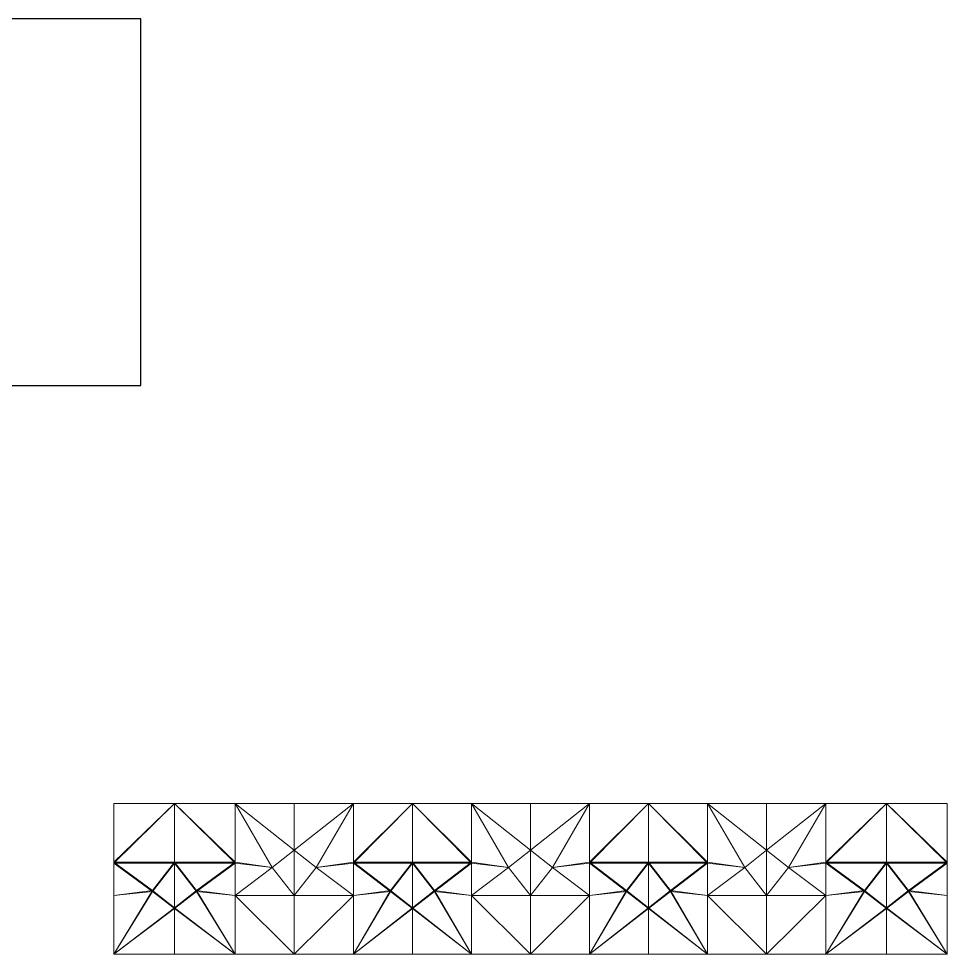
# Model space of a CAD drawing. Header units: millimetres. Extents: x -5121 to 189455, y -14753 to 25252.
# Drawn here: x 149744 to 189455, y -14753 to 25252 of the extents above; entities that cross this region are included whole.
import ezdxf

# ---------------------------------------------------------------- set-up
doc = ezdxf.new("R2010")
doc.units = ezdxf.units.MM
doc.header["$MEASUREMENT"] = 0
doc.layers.add('Fab_Elv_Proposed', color=4, linetype='Continuous', lineweight=18)
doc.layers.add('Pln_Non-Printable', color=3, linetype='Continuous', plot=False)

# ---------------------------------------------------------------- blocks, each defined once
blk = doc.blocks.new('Facade D')
at = {"layer": 'Fab_Elv_Proposed'}
for points in [[(3800, -9891), (3800, -12398), (1200, -12398)], [(1200, -9891), (3800, -9891), (1200, -12398)], [(3800, -9891), (3800, -12398), (6400, -12398)], [(6400, -9891), (3800, -9891), (6400, -12398)], [(7985, -12621), (8925, -11881), (6400, -9891), (6400, -9891)], [(8925, -11881), (8925, -9891), (6400, -9891)], [(6400, -9891), (7985, -12621), (6400, -12398)], [(9865, -12621), (8925, -11881), (11450, -9891), (11450, -9891)], [(8925, -11881), (8925, -9891), (11450, -9891)], [(11450, -9891), (9865, -12621), (11450, -12398)], [(13975, -9891), (13975, -12398), (11450, -12398)], [(11450, -9891), (13975, -9891), (11450, -12398)], [(13975, -9891), (13975, -12398), (16500, -12398)], [(16500, -9891), (13975, -9891), (16500, -12398)], [(18085, -12621), (19025, -11881), (16500, -9891), (16500, -9891)], [(19025, -11881), (19025, -9891), (16500, -9891)], [(16500, -9891), (18085, -12621), (16500, -12398)], [(19965, -12621), (19025, -11881), (21550, -9891), (21550, -9891)], [(19025, -11881), (19025, -9891), (21550, -9891)], [(21550, -9891), (19965, -12621), (21550, -12398)], [(24075, -9891), (24075, -12398), (21550, -12398)], [(21550, -9891), (24075, -9891), (21550, -12398)], [(24075, -9891), (24075, -12398), (26600, -12398)], [(26600, -9891), (24075, -9891), (26600, -12398)], [(28185, -12621), (29125, -11881), (26600, -9891), (26600, -9891)], [(29125, -11881), (29125, -9891), (26600, -9891)], [(26600, -9891), (28185, -12621), (26600, -12398)], [(30065, -12621), (29125, -11881), (31650, -9891), (31650, -9891)], [(29125, -11881), (29125, -9891), (31650, -9891)], [(31650, -9891), (30065, -12621), (31650, -12398)], [(34250, -9891), (34250, -12398), (31650, -12398)], [(31650, -9891), (34250, -9891), (31650, -12398)], [(34250, -9891), (34250, -12398), (36850, -12398)], [(36850, -9891), (34250, -9891), (36850, -12398)], [(8925, -13826), (7985, -12621), (8925, -11881)], [(8925, -13826), (9865, -12621), (8925, -11881)], [(19025, -13826), (18085, -12621), (19025, -11881)], [(19025, -13826), (19965, -12621), (19025, -11881)], [(29125, -13826), (28185, -12621), (29125, -11881)], [(29125, -13826), (30065, -12621), (29125, -11881)], [(1200, -12398), (3800, -12398), (2860, -13603)], [(1200, -13826), (2860, -13603), (1200, -12398)], [(3800, -12398), (2860, -13603), (3800, -14343)], [(6400, -12398), (3800, -12398), (4740, -13603)], [(3800, -12398), (4740, -13603), (3800, -14343)], [(6400, -13826), (4740, -13603), (6400, -12398)], [(6400, -12398), (7985, -12621), (6400, -13826)], [(11450, -12398), (9865, -12621), (11450, -13826)], [(11450, -12398), (13975, -12398), (13035, -13603)], [(11450, -13826), (13035, -13603), (11450, -12398)], [(13975, -12398), (13035, -13603), (13975, -14343)], [(16500, -12398), (13975, -12398), (14915, -13603)], [(13975, -12398), (14915, -13603), (13975, -14343)], [(16500, -13826), (14915, -13603), (16500, -12398)], [(16500, -12398), (18085, -12621), (16500, -13826)], [(21550, -12398), (19965, -12621), (21550, -13826)], [(21550, -12398), (24075, -12398), (23135, -13603)], [(21550, -13826), (23135, -13603), (21550, -12398)], [(24075, -12398), (23135, -13603), (24075, -14343)], [(26600, -12398), (24075, -12398), (25015, -13603)], [(24075, -12398), (25015, -13603), (24075, -14343)], [(26600, -13826), (25015, -13603), (26600, -12398)], [(26600, -12398), (28185, -12621), (26600, -13826)], [(31650, -12398), (30065, -12621), (31650, -13826)], [(31650, -12398), (34250, -12398), (33310, -13603)], [(31650, -13826), (33310, -13603), (31650, -12398)], [(34250, -12398), (33310, -13603), (34250, -14343)], [(36850, -12398), (34250, -12398), (35190, -13603)], [(34250, -12398), (35190, -13603), (34250, -14343)], [(36850, -13826), (35190, -13603), (36850, -12398)], [(6400, -13826), (8925, -13826), (7985, -12621)], [(11450, -13826), (8925, -13826), (9865, -12621)], [(16500, -13826), (19025, -13826), (18085, -12621)], [(21550, -13826), (19025, -13826), (19965, -12621)], [(26600, -13826), (29125, -13826), (28185, -12621)], [(31650, -13826), (29125, -13826), (30065, -12621)], [(2860, -13603), (3800, -14343), (1200, -16333), (1200, -16333)], [(1200, -16333), (2860, -13603), (1200, -13826)], [(4740, -13603), (3800, -14343), (6400, -16333), (6400, -16333)], [(6400, -16333), (4740, -13603), (6400, -13826)], [(8925, -16333), (8925, -13826), (6400, -13826)], [(6400, -16333), (8925, -16333), (6400, -13826)], [(8925, -16333), (8925, -13826), (11450, -13826)], [(11450, -16333), (8925, -16333), (11450, -13826)], [(13035, -13603), (13975, -14343), (11450, -16333), (11450, -16333)], [(11450, -16333), (13035, -13603), (11450, -13826)], [(14915, -13603), (13975, -14343), (16500, -16333), (16500, -16333)], [(16500, -16333), (14915, -13603), (16500, -13826)], [(19025, -16333), (19025, -13826), (16500, -13826)], [(16500, -16333), (19025, -16333), (16500, -13826)], [(19025, -16333), (19025, -13826), (21550, -13826)], [(21550, -16333), (19025, -16333), (21550, -13826)], [(23135, -13603), (24075, -14343), (21550, -16333), (21550, -16333)], [(21550, -16333), (23135, -13603), (21550, -13826)], [(25015, -13603), (24075, -14343), (26600, -16333), (26600, -16333)], [(26600, -16333), (25015, -13603), (26600, -13826)], [(29125, -16333), (29125, -13826), (26600, -13826)], [(26600, -16333), (29125, -16333), (26600, -13826)], [(29125, -16333), (29125, -13826), (31650, -13826)], [(31650, -16333), (29125, -16333), (31650, -13826)], [(33310, -13603), (34250, -14343), (31650, -16333), (31650, -16333)], [(31650, -16333), (33310, -13603), (31650, -13826)], [(35190, -13603), (34250, -14343), (36850, -16333), (36850, -16333)], [(36850, -16333), (35190, -13603), (36850, -13826)], [(3800, -14343), (3800, -16333), (1200, -16333)], [(3800, -14343), (3800, -16333), (6400, -16333)], [(13975, -14343), (13975, -16333), (11450, -16333)], [(13975, -14343), (13975, -16333), (16500, -16333)], [(24075, -14343), (24075, -16333), (21550, -16333)], [(24075, -14343), (24075, -16333), (26600, -16333)], [(34250, -14343), (34250, -16333), (31650, -16333)], [(34250, -14343), (34250, -16333), (36850, -16333)]]:
    blk.add_lwpolyline(points, close=True, dxfattribs=at)
blk = doc.blocks.new('elevcation D')
at = {"layer": 'Fab_Elv_Proposed', "color": 2}
for points in [[(156405, -17879), (156405, -20424), (153805, -20424)], [(153805, -17879), (156405, -17879), (153805, -20424)], [(156405, -17879), (156405, -20424), (159005, -20424)], [(159005, -17879), (156405, -17879), (159005, -20424)], [(160590, -20609), (161530, -19869), (159005, -17879), (159005, -17879)], [(161530, -19869), (161530, -17879), (159005, -17879)], [(159005, -17879), (160590, -20609), (159005, -20424)], [(162470, -20609), (161530, -19869), (164055, -17879), (164055, -17879)], [(161530, -19869), (161530, -17879), (164055, -17879)], [(164055, -17879), (162470, -20609), (164055, -20424)], [(166580, -17879), (166580, -20424), (164055, -20424)], [(164055, -17879), (166580, -17879), (164055, -20424)], [(166580, -17879), (166580, -20424), (169105, -20424)], [(169105, -17879), (166580, -17879), (169105, -20424)], [(170690, -20609), (171630, -19869), (169105, -17879), (169105, -17879)], [(171630, -19869), (171630, -17879), (169105, -17879)], [(169105, -17879), (170690, -20609), (169105, -20424)], [(172570, -20609), (171630, -19869), (174155, -17879), (174155, -17879)], [(171630, -19869), (171630, -17879), (174155, -17879)], [(174155, -17879), (172570, -20609), (174155, -20424)], [(176680, -17879), (176680, -20424), (174155, -20424)], [(174155, -17879), (176680, -17879), (174155, -20424)], [(176680, -17879), (176680, -20424), (179205, -20424)], [(179205, -17879), (176680, -17879), (179205, -20424)], [(180790, -20609), (181730, -19869), (179205, -17879), (179205, -17879)], [(181730, -19869), (181730, -17879), (179205, -17879)], [(179205, -17879), (180790, -20609), (179205, -20424)], [(182670, -20609), (181730, -19869), (184255, -17879), (184255, -17879)], [(181730, -19869), (181730, -17879), (184255, -17879)], [(184255, -17879), (182670, -20609), (184255, -20424)], [(186855, -17879), (186855, -20424), (184255, -20424)], [(184255, -17879), (186855, -17879), (184255, -20424)], [(186855, -17879), (186855, -20424), (189455, -20424)], [(189455, -17879), (186855, -17879), (189455, -20424)], [(161530, -21814), (160590, -20609), (161530, -19869)], [(161530, -21814), (162470, -20609), (161530, -19869)], [(171630, -21814), (170690, -20609), (171630, -19869)], [(171630, -21814), (172570, -20609), (171630, -19869)], [(181730, -21814), (180790, -20609), (181730, -19869)], [(181730, -21814), (182670, -20609), (181730, -19869)], [(153805, -20424), (156405, -20424), (155465, -21629)], [(153805, -21814), (155465, -21629), (153805, -20424)], [(156405, -20424), (155465, -21629), (156405, -22369)], [(159005, -20424), (156405, -20424), (157345, -21629)], [(156405, -20424), (157345, -21629), (156405, -22369)], [(159005, -21814), (157345, -21629), (159005, -20424)], [(159005, -20424), (160590, -20609), (159005, -21814)], [(159005, -21814), (161530, -21814), (160590, -20609)], [(164055, -21814), (161530, -21814), (162470, -20609)], [(164055, -20424), (162470, -20609), (164055, -21814)], [(164055, -20424), (166580, -20424), (165640, -21629)], [(164055, -21814), (165640, -21629), (164055, -20424)], [(166580, -20424), (165640, -21629), (166580, -22369)], [(169105, -20424), (166580, -20424), (167520, -21629)], [(166580, -20424), (167520, -21629), (166580, -22369)], [(169105, -21814), (167520, -21629), (169105, -20424)], [(169105, -20424), (170690, -20609), (169105, -21814)], [(169105, -21814), (171630, -21814), (170690, -20609)], [(174155, -21814), (171630, -21814), (172570, -20609)], [(174155, -20424), (172570, -20609), (174155, -21814)], [(174155, -20424), (176680, -20424), (175740, -21629)], [(174155, -21814), (175740, -21629), (174155, -20424)], [(176680, -20424), (175740, -21629), (176680, -22369)], [(179205, -20424), (176680, -20424), (177620, -21629)], [(176680, -20424), (177620, -21629), (176680, -22369)], [(179205, -21814), (177620, -21629), (179205, -20424)], [(179205, -20424), (180790, -20609), (179205, -21814)], [(179205, -21814), (181730, -21814), (180790, -20609)], [(184255, -21814), (181730, -21814), (182670, -20609)], [(184255, -20424), (182670, -20609), (184255, -21814)], [(184255, -20424), (186855, -20424), (185915, -21629)], [(184255, -21814), (185915, -21629), (184255, -20424)], [(186855, -20424), (185915, -21629), (186855, -22369)], [(189455, -20424), (186855, -20424), (187795, -21629)], [(186855, -20424), (187795, -21629), (186855, -22369)], [(189455, -21814), (187795, -21629), (189455, -20424)], [(155465, -21629), (156405, -22369), (153805, -24321), (153805, -24321)], [(153805, -24321), (155465, -21629), (153805, -21814)], [(157345, -21629), (156405, -22369), (159005, -24321), (159005, -24321)], [(159005, -24321), (157345, -21629), (159005, -21814)], [(161530, -24321), (161530, -21814), (159005, -21814)], [(159005, -24321), (161530, -24321), (159005, -21814)], [(161530, -24321), (161530, -21814), (164055, -21814)], [(164055, -24321), (161530, -24321), (164055, -21814)], [(165640, -21629), (166580, -22369), (164055, -24321), (164055, -24321)], [(164055, -24321), (165640, -21629), (164055, -21814)], [(167520, -21629), (166580, -22369), (169105, -24321), (169105, -24321)], [(169105, -24321), (167520, -21629), (169105, -21814)], [(171630, -24321), (171630, -21814), (169105, -21814)], [(169105, -24321), (171630, -24321), (169105, -21814)], [(171630, -24321), (171630, -21814), (174155, -21814)], [(174155, -24321), (171630, -24321), (174155, -21814)], [(175740, -21629), (176680, -22369), (174155, -24321), (174155, -24321)], [(174155, -24321), (175740, -21629), (174155, -21814)], [(177620, -21629), (176680, -22369), (179205, -24321), (179205, -24321)], [(179205, -24321), (177620, -21629), (179205, -21814)], [(181730, -24321), (181730, -21814), (179205, -21814)], [(179205, -24321), (181730, -24321), (179205, -21814)], [(181730, -24321), (181730, -21814), (184255, -21814)], [(184255, -24321), (181730, -24321), (184255, -21814)], [(185915, -21629), (186855, -22369), (184255, -24321), (184255, -24321)], [(184255, -24321), (185915, -21629), (184255, -21814)], [(187795, -21629), (186855, -22369), (189455, -24321), (189455, -24321)], [(189455, -24321), (187795, -21629), (189455, -21814)], [(156405, -22369), (156405, -24321), (153805, -24321)], [(156405, -22369), (156405, -24321), (159005, -24321)], [(166580, -22369), (166580, -24321), (164055, -24321)], [(166580, -22369), (166580, -24321), (169105, -24321)], [(176680, -22369), (176680, -24321), (174155, -24321)], [(176680, -22369), (176680, -24321), (179205, -24321)], [(186855, -22369), (186855, -24321), (184255, -24321)], [(186855, -22369), (186855, -24321), (189455, -24321)]]:
    blk.add_lwpolyline(points, close=True, dxfattribs=at)

msp = doc.modelspace()

# ---------------------------------------------------------------- linework, layer by layer
at = {"layer": 'Pln_Non-Printable'}
msp.add_lwpolyline([(-5121, 9572), (154963.3, 9572), (154963.3, 25251.8), (-5121, 25251.8)], close=True, dxfattribs=at)

# ---------------------------------------------------------------- block references
msp.add_blockref('elevcation D', (0, 9568))
at = {"layer": 'Fab_Elv_Proposed'}
msp.add_blockref('Facade D', (152605.2, 1580.3), dxfattribs=at)

doc.saveas('drawing.dxf')
